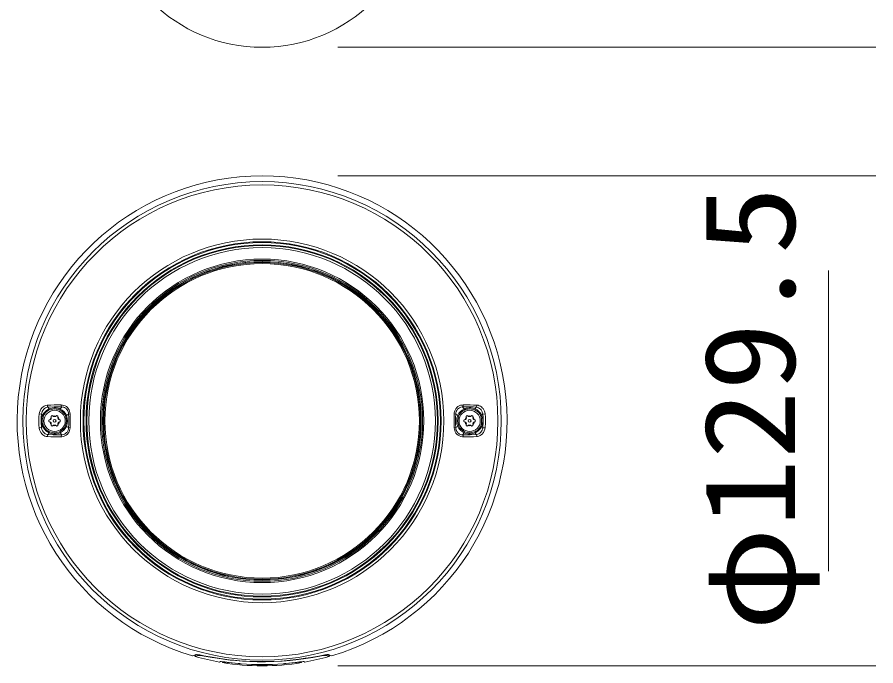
# Model space of a CAD drawing. Units: millimetres on the paper. Extents: x -63 to 64, y -59 to 59.
# Drawn here: x -6.48 to 16.18, y 8.46 to 25.57 of the extents above; entities that cross this region are included whole.
import ezdxf
from ezdxf.enums import TextEntityAlignment as Align

# ---------------------------------------------------------------- set-up
doc = ezdxf.new("R2010")
doc.units = ezdxf.units.MM
doc.layers.add('0-0_GAIKEI', color=4, linetype='Continuous', lineweight=9)
doc.layers.add('0-1_SUNPO', color=7, linetype='Continuous', lineweight=9)
doc.styles.add('ＭＳ ゴシック', font='')
doc.styles.get('ＭＳ ゴシック').set_extended_font_data('MS Gothic')

msp = doc.modelspace()

# ---------------------------------------------------------------- linework, layer by layer
at = {"layer": '0-0_GAIKEI'}
for p, q in [((-5.639, 15.236), (-5.629, 15.209)), ((-5.346, 15.234), (-5.358, 15.207)), ((5.311, 15.234), (5.271, 15.288)), ((5.311, 15.234), (5.323, 15.207)), ((5.604, 15.236), (5.63, 15.284)), ((-5.807, 15.071), (-5.782, 15.061)), ((-5.181, 15.067), (-5.208, 15.055)), ((-5.181, 15.067), (-5.124, 15.1)), ((5.146, 15.067), (5.089, 15.1)), ((5.146, 15.067), (5.173, 15.055)), ((5.772, 15.071), (5.803, 15.1)), ((-5.807, 14.772), (-5.782, 14.782)), ((-5.181, 14.776), (-5.208, 14.788)), ((-5.181, 14.776), (-5.124, 14.743)), ((5.146, 14.776), (5.089, 14.743)), ((5.146, 14.776), (5.173, 14.788)), ((5.772, 14.772), (5.747, 14.782)), ((5.772, 14.772), (5.803, 14.742)), ((-5.639, 14.607), (-5.629, 14.634)), ((-5.346, 14.609), (-5.358, 14.636)), ((-5.346, 14.609), (-5.306, 14.555)), ((5.311, 14.609), (5.271, 14.555)), ((5.604, 14.607), (5.63, 14.559))]:
    msp.add_line(p, q, dxfattribs=at)
at = {"layer": '0-0_GAIKEI', "color": 7}
for p, q in [((-1.85, 8.724), (-1.771, 8.756)), ((-1.794, 8.726), (-1.797, 8.745)), ((-1.794, 8.724), (-1.797, 8.745)), ((-1.728, 8.755), (-1.794, 8.726)), ((-1.794, 8.726), (-1.794, 8.724)), ((-1.704, 8.733), (-1.776, 8.703)), ((1.669, 8.733), (1.74, 8.703)), ((1.693, 8.755), (1.759, 8.726)), ((1.815, 8.724), (1.736, 8.756)), ((1.759, 8.726), (1.762, 8.745)), ((1.759, 8.724), (1.762, 8.745)), ((1.759, 8.726), (1.759, 8.724)), ((-1.14, 8.557), (-1.117, 8.569)), ((-1.037, 8.555), (-1.037, 8.564)), ((-0.648, 8.518), (-0.648, 8.521)), ((-0.57, 8.514), (-0.57, 8.514)), ((-0.57, 8.511), (-0.57, 8.514)), ((-0.57, 8.511), (-0.57, 8.514)), ((-0.57, 8.511), (-0.57, 8.511)), ((0.535, 8.514), (0.535, 8.514)), ((0.535, 8.511), (0.535, 8.514)), ((0.535, 8.514), (0.535, 8.511)), ((0.535, 8.511), (0.535, 8.511)), ((0.612, 8.518), (0.612, 8.521)), ((1.002, 8.555), (1.002, 8.564)), ((1.025, 8.544), (1.002, 8.555)), ((1.026, 8.567), (1.025, 8.544))]:
    msp.add_line(p, q, dxfattribs=at)
at = {"layer": '0-0_GAIKEI'}
for points in [[(-5.898, 15.109), (-5.893, 15.143), (-5.878, 15.187), (-5.868, 15.208), (-5.857, 15.229), (-5.843, 15.248), (-5.829, 15.265), (-5.799, 15.292), (-5.766, 15.313), (-5.73, 15.328), (-5.693, 15.336), (-5.685, 15.337)], [(-5.838, 15.1), (-5.833, 15.128), (-5.821, 15.165), (-5.803, 15.198), (-5.78, 15.227), (-5.756, 15.249), (-5.73, 15.265), (-5.701, 15.277), (-5.671, 15.284), (-5.665, 15.284)], [(-5.807, 15.071), (-5.784, 15.113), (-5.755, 15.151), (-5.72, 15.185), (-5.682, 15.214), (-5.639, 15.236), (-5.665, 15.284)], [(-5.782, 15.061), (-5.769, 15.088), (-5.752, 15.114), (-5.733, 15.138), (-5.71, 15.16), (-5.686, 15.179), (-5.659, 15.195), (-5.629, 15.209)], [(-5.685, 15.337), (-5.681, 15.314), (-5.678, 15.303), (-5.673, 15.293), (-5.665, 15.284)], [(-5.665, 15.284), (-5.509, 15.291), (-5.425, 15.291), (-5.306, 15.288)], [(-5.639, 15.236), (-5.611, 15.246), (-5.56, 15.259), (-5.507, 15.264), (-5.454, 15.262), (-5.402, 15.253), (-5.374, 15.245), (-5.346, 15.234), (-5.306, 15.288)], [(-5.629, 15.209), (-5.587, 15.223), (-5.54, 15.232), (-5.492, 15.235), (-5.453, 15.232), (-5.415, 15.226), (-5.386, 15.218), (-5.358, 15.207)], [(-5.358, 15.207), (-5.318, 15.186), (-5.282, 15.158), (-5.26, 15.136), (-5.241, 15.113), (-5.223, 15.085), (-5.208, 15.055)], [(-5.321, 15.339), (-5.284, 15.338), (-5.248, 15.33), (-5.214, 15.317), (-5.183, 15.297), (-5.155, 15.273), (-5.131, 15.244), (-5.112, 15.212), (-5.098, 15.177), (-5.09, 15.145), (-5.086, 15.103)], [(-5.321, 15.339), (-5.32, 15.319), (-5.315, 15.301), (-5.312, 15.295), (-5.306, 15.288)], [(-5.306, 15.288), (-5.277, 15.285), (-5.253, 15.279), (-5.229, 15.27), (-5.207, 15.257), (-5.192, 15.245), (-5.178, 15.232), (-5.16, 15.209), (-5.145, 15.184), (-5.135, 15.157), (-5.128, 15.132), (-5.124, 15.1)], [(5.051, 15.103), (5.052, 15.122), (5.059, 15.164), (5.073, 15.204), (5.094, 15.241), (5.121, 15.274), (5.149, 15.298), (5.18, 15.317), (5.215, 15.331), (5.251, 15.338), (5.286, 15.339)], [(5.089, 15.1), (5.093, 15.129), (5.102, 15.164), (5.118, 15.197), (5.139, 15.227), (5.165, 15.251), (5.193, 15.269), (5.224, 15.281), (5.257, 15.287), (5.271, 15.288)], [(5.323, 15.207), (5.283, 15.186), (5.247, 15.158), (5.225, 15.136), (5.206, 15.113), (5.188, 15.085), (5.173, 15.055)], [(5.271, 15.288), (5.275, 15.292), (5.278, 15.297), (5.283, 15.31), (5.285, 15.325), (5.286, 15.339)], [(5.271, 15.288), (5.343, 15.29), (5.451, 15.291), (5.559, 15.288), (5.63, 15.284)], [(5.604, 15.236), (5.576, 15.246), (5.532, 15.258), (5.487, 15.263), (5.441, 15.264), (5.396, 15.259), (5.367, 15.253), (5.338, 15.245), (5.311, 15.234)], [(5.604, 15.236), (5.594, 15.209), (5.552, 15.223), (5.505, 15.232), (5.457, 15.235), (5.418, 15.232), (5.38, 15.226), (5.351, 15.218), (5.323, 15.207)], [(5.772, 15.071), (5.747, 15.061), (5.734, 15.088), (5.717, 15.114), (5.698, 15.138), (5.675, 15.16), (5.651, 15.179), (5.624, 15.195), (5.594, 15.209)], [(5.772, 15.071), (5.749, 15.113), (5.72, 15.152), (5.684, 15.186), (5.656, 15.208), (5.625, 15.226), (5.604, 15.236)], [(5.63, 15.284), (5.638, 15.294), (5.645, 15.31), (5.65, 15.337)], [(5.63, 15.284), (5.662, 15.278), (5.692, 15.267), (5.72, 15.25), (5.745, 15.227), (5.758, 15.212), (5.77, 15.195), (5.78, 15.176), (5.789, 15.156), (5.801, 15.115), (5.803, 15.1)], [(5.65, 15.337), (5.682, 15.332), (5.712, 15.322), (5.742, 15.307), (5.769, 15.288), (5.792, 15.267), (5.812, 15.243), (5.829, 15.216), (5.84, 15.195), (5.849, 15.173), (5.856, 15.15), (5.863, 15.109)], [(-5.898, 14.734), (-5.906, 14.808), (-5.91, 14.883), (-5.91, 14.959), (-5.907, 15.02), (-5.898, 15.109)], [(-5.898, 15.109), (-5.852, 15.102), (-5.838, 15.1)], [(-5.838, 14.742), (-5.843, 14.778), (-5.851, 14.861), (-5.852, 14.945), (-5.847, 15.029), (-5.838, 15.1)], [(-5.807, 14.772), (-5.817, 14.796), (-5.825, 14.821), (-5.831, 14.848), (-5.835, 14.875), (-5.838, 14.929), (-5.833, 14.983), (-5.827, 15.014), (-5.818, 15.043), (-5.807, 15.071), (-5.838, 15.1)], [(-5.782, 14.782), (-5.795, 14.819), (-5.803, 14.858), (-5.808, 14.899), (-5.808, 14.939), (-5.804, 14.979), (-5.796, 15.019), (-5.782, 15.061)], [(-5.086, 15.103), (-5.119, 15.101), (-5.124, 15.1)], [(5.089, 15.1), (5.087, 15.1), (5.081, 15.101), (5.051, 15.103)], [(5.747, 14.782), (5.76, 14.819), (5.768, 14.858), (5.773, 14.899), (5.773, 14.939), (5.769, 14.979), (5.761, 15.019), (5.747, 15.061)], [(5.772, 14.772), (5.788, 14.815), (5.798, 14.859), (5.802, 14.906), (5.802, 14.952), (5.795, 14.998), (5.783, 15.043), (5.772, 15.071)], [(5.803, 15.1), (5.815, 15.102), (5.863, 15.109)], [(5.803, 15.1), (5.813, 15.018), (5.817, 14.962), (5.817, 14.906), (5.815, 14.85), (5.808, 14.778), (5.803, 14.742)], [(5.863, 15.109), (5.872, 15.021), (5.875, 14.961), (5.875, 14.904), (5.873, 14.846), (5.867, 14.771), (5.863, 14.734)], [(-5.898, 14.734), (-5.885, 14.736), (-5.845, 14.742), (-5.838, 14.742)], [(-5.685, 14.506), (-5.716, 14.511), (-5.747, 14.521), (-5.777, 14.536), (-5.804, 14.554), (-5.832, 14.582), (-5.856, 14.613), (-5.875, 14.648), (-5.889, 14.686), (-5.897, 14.725), (-5.898, 14.734)], [(-5.639, 14.607), (-5.682, 14.629), (-5.721, 14.658), (-5.755, 14.692), (-5.777, 14.72), (-5.796, 14.751), (-5.807, 14.772), (-5.838, 14.742)], [(-5.665, 14.559), (-5.691, 14.563), (-5.715, 14.571), (-5.739, 14.582), (-5.76, 14.597), (-5.775, 14.61), (-5.788, 14.625), (-5.811, 14.658), (-5.827, 14.695), (-5.837, 14.735), (-5.838, 14.742)], [(-5.629, 14.634), (-5.656, 14.646), (-5.682, 14.661), (-5.707, 14.68), (-5.73, 14.701), (-5.75, 14.725), (-5.767, 14.751), (-5.782, 14.782)], [(-5.086, 14.739), (-5.089, 14.702), (-5.098, 14.665), (-5.113, 14.63), (-5.132, 14.598), (-5.156, 14.569), (-5.187, 14.542), (-5.223, 14.522), (-5.262, 14.509), (-5.303, 14.503), (-5.321, 14.503)], [(-5.124, 14.743), (-5.128, 14.714), (-5.138, 14.676), (-5.155, 14.642), (-5.166, 14.626), (-5.179, 14.611), (-5.203, 14.589), (-5.23, 14.573), (-5.26, 14.561), (-5.292, 14.555), (-5.306, 14.555)], [(-5.086, 14.739), (-5.119, 14.742), (-5.124, 14.743)], [(5.089, 14.743), (5.087, 14.743), (5.081, 14.742), (5.051, 14.739)], [(5.286, 14.503), (5.267, 14.503), (5.226, 14.509), (5.187, 14.522), (5.152, 14.543), (5.12, 14.57), (5.096, 14.599), (5.077, 14.631), (5.063, 14.666), (5.054, 14.703), (5.051, 14.739)], [(5.271, 14.555), (5.242, 14.557), (5.218, 14.564), (5.194, 14.573), (5.172, 14.586), (5.157, 14.598), (5.143, 14.611), (5.123, 14.637), (5.107, 14.666), (5.096, 14.697), (5.09, 14.729), (5.089, 14.743)], [(5.604, 14.607), (5.594, 14.634), (5.621, 14.646), (5.647, 14.661), (5.672, 14.68), (5.695, 14.701), (5.715, 14.725), (5.732, 14.751), (5.747, 14.782)], [(5.604, 14.607), (5.646, 14.629), (5.685, 14.657), (5.72, 14.691), (5.742, 14.72), (5.761, 14.75), (5.772, 14.772)], [(5.803, 14.742), (5.798, 14.714), (5.786, 14.68), (5.77, 14.648), (5.749, 14.62), (5.725, 14.597), (5.699, 14.58), (5.672, 14.567), (5.642, 14.56), (5.63, 14.559), (5.638, 14.549), (5.645, 14.533), (5.65, 14.506)], [(5.863, 14.734), (5.857, 14.699), (5.843, 14.655), (5.833, 14.633), (5.821, 14.613), (5.808, 14.594), (5.793, 14.577), (5.765, 14.552), (5.734, 14.531), (5.7, 14.517), (5.665, 14.508), (5.65, 14.506)], [(5.803, 14.742), (5.815, 14.741), (5.863, 14.734)], [(-5.685, 14.506), (-5.683, 14.523), (-5.678, 14.539), (-5.672, 14.552), (-5.665, 14.559)], [(-5.346, 14.609), (-5.37, 14.599), (-5.395, 14.591), (-5.447, 14.581), (-5.5, 14.578), (-5.552, 14.583), (-5.582, 14.589), (-5.611, 14.597), (-5.639, 14.607), (-5.665, 14.559)], [(-5.306, 14.555), (-5.459, 14.552), (-5.528, 14.552), (-5.665, 14.559)], [(-5.358, 14.636), (-5.394, 14.623), (-5.431, 14.614), (-5.47, 14.609), (-5.509, 14.608), (-5.548, 14.612), (-5.586, 14.62), (-5.629, 14.634)], [(-5.321, 14.503), (-5.32, 14.523), (-5.315, 14.542), (-5.312, 14.548), (-5.306, 14.555)], [(5.63, 14.559), (5.474, 14.552), (5.39, 14.552), (5.271, 14.555), (5.273, 14.553), (5.278, 14.546), (5.283, 14.533), (5.285, 14.518), (5.286, 14.503)], [(5.311, 14.609), (5.323, 14.636), (5.359, 14.623), (5.396, 14.614), (5.435, 14.609), (5.474, 14.608), (5.513, 14.612), (5.551, 14.62), (5.594, 14.634)], [(5.311, 14.609), (5.335, 14.599), (5.36, 14.591), (5.412, 14.581), (5.464, 14.578), (5.517, 14.583), (5.546, 14.588), (5.576, 14.596), (5.604, 14.607)]]:
    msp.add_lwpolyline(points, dxfattribs=at)
at = {"layer": '0-0_GAIKEI', "color": 7}
for points in [[(-1.771, 8.756), (-1.768, 8.756), (-1.759, 8.757), (-1.745, 8.756), (-1.704, 8.751), (-1.663, 8.745), (-1.553, 8.725), (-1.334, 8.686), (-1.179, 8.661), (-1.009, 8.636), (-0.891, 8.621), (-0.768, 8.608), (-0.608, 8.593), (-0.443, 8.582), (-0.322, 8.576), (-0.199, 8.571), (-0.035, 8.569), (0.13, 8.571), (0.293, 8.576), (0.472, 8.586), (0.647, 8.6), (0.805, 8.616), (0.957, 8.634), (1.119, 8.657), (1.269, 8.681), (1.479, 8.718), (1.634, 8.746), (1.701, 8.755), (1.722, 8.757), (1.733, 8.756), (1.736, 8.756)], [(-1.673, 8.734), (-1.699, 8.734), (-1.704, 8.733)], [(-1.673, 8.734), (-1.641, 8.73), (-1.548, 8.715), (-1.337, 8.679), (-1.206, 8.658), (-0.986, 8.627), (-0.857, 8.611), (-0.722, 8.597), (-0.536, 8.582), (-0.344, 8.571), (-0.149, 8.564), (0.073, 8.564), (0.294, 8.57), (0.51, 8.582), (0.718, 8.6), (0.938, 8.625), (1.074, 8.644), (1.316, 8.682), (1.548, 8.721), (1.613, 8.731), (1.638, 8.734)], [(1.669, 8.733), (1.664, 8.734), (1.638, 8.734)], [(-1.117, 8.569), (-1.116, 8.569), (-1.114, 8.57), (-1.099, 8.57), (-1.074, 8.568), (-1, 8.56), (-0.837, 8.541), (-0.648, 8.521)], [(-1.061, 8.567), (-1.06, 8.544), (-1.037, 8.555)], [(-1.037, 8.555), (-1.036, 8.556), (-1.034, 8.556), (-1.022, 8.556), (-1.002, 8.555), (-0.94, 8.549), (-0.805, 8.534), (-0.648, 8.518)], [(1.105, 8.557), (1.082, 8.569), (1.081, 8.569), (1.079, 8.57), (1.064, 8.57), (1.039, 8.568), (0.965, 8.56), (0.802, 8.541), (0.612, 8.521)], [(1.002, 8.555), (1.001, 8.556), (0.999, 8.556), (0.987, 8.556), (0.967, 8.555), (0.905, 8.549), (0.77, 8.534), (0.612, 8.518)]]:
    msp.add_lwpolyline(points, dxfattribs=at)
at = {"layer": '0-0_GAIKEI'}
for centre, radius in [((-0.018, 14.921), 6.311), ((-0.018, 14.921), 6.223), ((-0.018, 14.921), 4.796), ((-0.018, 14.921), 4.725), ((-0.018, 14.921), 4.725), ((-0.018, 14.921), 4.705), ((-0.018, 14.921), 4.645), ((-0.018, 14.921), 4.625), ((-0.018, 14.921), 4.625), ((-0.018, 14.921), 4.571), ((-0.018, 14.921), 4.267), ((-0.018, 14.921), 4.233), ((-0.018, 14.921), 4.201), ((-0.018, 14.921), 4.197), ((-0.018, 14.921), 4.176), ((-0.018, 14.921), 4.149), ((-5.493, 14.921), 0.28), ((5.457, 14.921), 0.28), ((-5.493, 14.921), 0.0375), ((5.457, 14.921), 0.0375)]:
    msp.add_circle(centre, radius, dxfattribs=at)
at = {"layer": '0-0_GAIKEI', "color": 7}
for centre, radius, start, end in [((-0.018, 28.927), 4.15, 181, 359), ((-0.018, 14.921), 6.463, 286.4702, 253.5298), ((-1.768, 8.727), 0.0255, 187.8238, 253.9333), ((-0.018, 14.921), 6.462, 254.2205, 259.9966), ((-1.697, 8.758), 0.0256, 189.119, 254.6409), ((-1.666, 8.758), 0.0251, 200.565, 254.371), ((-0.017, 14.921), 6.462, 280.0034, 285.787), ((1.631, 8.758), 0.0251, 285.6289, 339.435), ((1.662, 8.758), 0.0256, 285.359, 350.8784), ((1.733, 8.727), 0.0255, 286.0575, 352.154), ((-0.018, 14.921), 6.462, 260.7172, 279.2828), ((-0.018, 14.921), 6.431, 264.3784, 265.0707), ((-0.018, 14.921), 6.434, 264.3809, 265.0729), ((-0.018, 14.921), 6.431, 265.0704, 274.9296), ((-0.018, 14.922), 6.434, 265.0731, 274.9269), ((-0.018, 14.921), 6.431, 274.9293, 275.6216), ((-0.018, 14.921), 6.434, 274.9271, 275.6191)]:
    msp.add_arc(centre, radius, start, end, dxfattribs=at)
at = {"layer": '0-0_GAIKEI'}
for centre, radius, start, end in [((-0.018, 14.921), 4.201, 61.3521, 241.3521), ((-5.447, 8.074), 7.267, 89.0004, 91.8718), ((-5.481, 14.936), 0.327, 23.7081, 65.6764), ((5.446, 14.936), 0.327, 114.3236, 156.2922), ((5.412, 8.072), 7.269, 88.1286, 90.9992), ((-5.645, 15.01), 0.066, 284.4153, 15.5847), ((-5.493, 14.921), 0.13, 132.1137, 167.8863), ((-5.558, 15.034), 0.025, 44.4153, 195.5847), ((-5.493, 15.098), 0.066, 224.4153, 315.5847), ((-5.493, 14.921), 0.13, 72.1137, 107.8863), ((-5.428, 15.034), 0.025, 344.4153, 135.5847), ((-5.34, 15.01), 0.066, 164.4153, 255.5847), ((-5.493, 14.921), 0.13, 12.1136, 47.8864), ((-5.518, 14.921), 0.338, 336.6272, 23.3728), ((-5.515, 14.921), 0.364, 336.4148, 23.5852), ((-8.921, 14.921), 3.801, 357.3132, 2.6868), ((-11.571, 14.921), 6.488, 358.3921, 1.608), ((11.539, 14.921), 6.491, 178.3929, 181.6071), ((8.886, 14.921), 3.801, 177.3132, 182.6868), ((5.48, 14.921), 0.364, 156.4146, 203.5853), ((5.483, 14.921), 0.338, 156.6272, 203.3728), ((5.305, 15.01), 0.066, 284.4153, 15.5847), ((5.457, 14.921), 0.13, 132.1137, 167.8863), ((5.392, 15.034), 0.025, 44.4153, 195.5847), ((5.457, 15.098), 0.066, 224.4153, 315.5847), ((5.457, 14.921), 0.13, 72.1137, 107.8863), ((5.522, 15.034), 0.025, 344.4153, 135.5847), ((5.61, 15.01), 0.066, 164.4153, 255.5847), ((5.457, 14.921), 0.13, 12.1136, 47.8864), ((-5.623, 14.921), 0.025, 104.4153, 255.5847), ((-5.645, 14.833), 0.066, 344.4153, 75.5847), ((-5.493, 14.921), 0.13, 192.1137, 227.8863), ((-5.558, 14.809), 0.025, 164.4153, 315.5847), ((-5.493, 14.745), 0.066, 44.4153, 135.5847), ((-5.493, 14.921), 0.13, 252.1137, 287.8863), ((-5.428, 14.809), 0.025, 224.4153, 15.5847), ((-5.34, 14.833), 0.066, 104.4153, 195.5847), ((-5.493, 14.921), 0.13, 312.1136, 347.8863), ((-5.477, 14.903), 0.292, 294.0889, 336.7449), ((-5.363, 14.921), 0.025, 284.4153, 75.5847), ((-5.481, 14.907), 0.327, 294.3236, 336.2919), ((5.446, 14.907), 0.327, 203.7078, 245.6767), ((5.442, 14.903), 0.292, 203.2551, 245.9111), ((5.327, 14.921), 0.025, 104.4153, 255.5847), ((5.305, 14.833), 0.066, 344.4153, 75.5847), ((5.457, 14.921), 0.13, 192.1137, 227.8863), ((5.392, 14.809), 0.025, 164.4153, 315.5847), ((5.457, 14.745), 0.066, 44.4153, 135.5847), ((5.457, 14.921), 0.13, 252.1137, 287.8863), ((5.522, 14.809), 0.025, 224.4153, 15.5847), ((5.61, 14.833), 0.066, 104.4153, 195.5847), ((5.457, 14.921), 0.13, 312.1136, 347.8863), ((5.587, 14.921), 0.025, 284.4153, 75.5847), ((-5.447, 21.77), 7.268, 268.1284, 270.9993), ((5.412, 21.769), 7.267, 269.0004, 271.8718)]:
    msp.add_arc(centre, radius, start, end, dxfattribs=at)
at = {"layer": '0-1_SUNPO'}
for p, q in [((1.982, 24.777), (16.175, 24.777)), ((1.982, 21.384), (16.175, 21.384)), ((14.925, 10.959), (14.925, 18.884)), ((1.982, 8.459), (16.175, 8.459))]:
    msp.add_line(p, q, dxfattribs=at)

# ---------------------------------------------------------------- texts
at = {"layer": '0-1_SUNPO', "style": 'ＭＳ ゴシック', "width": 1.1}
msp.add_text('φ129.5', height=2.405, rotation=90, dxfattribs=at).set_placement((14.763, 9.379), align=Align.BOTTOM_LEFT)

doc.saveas('drawing.dxf')
